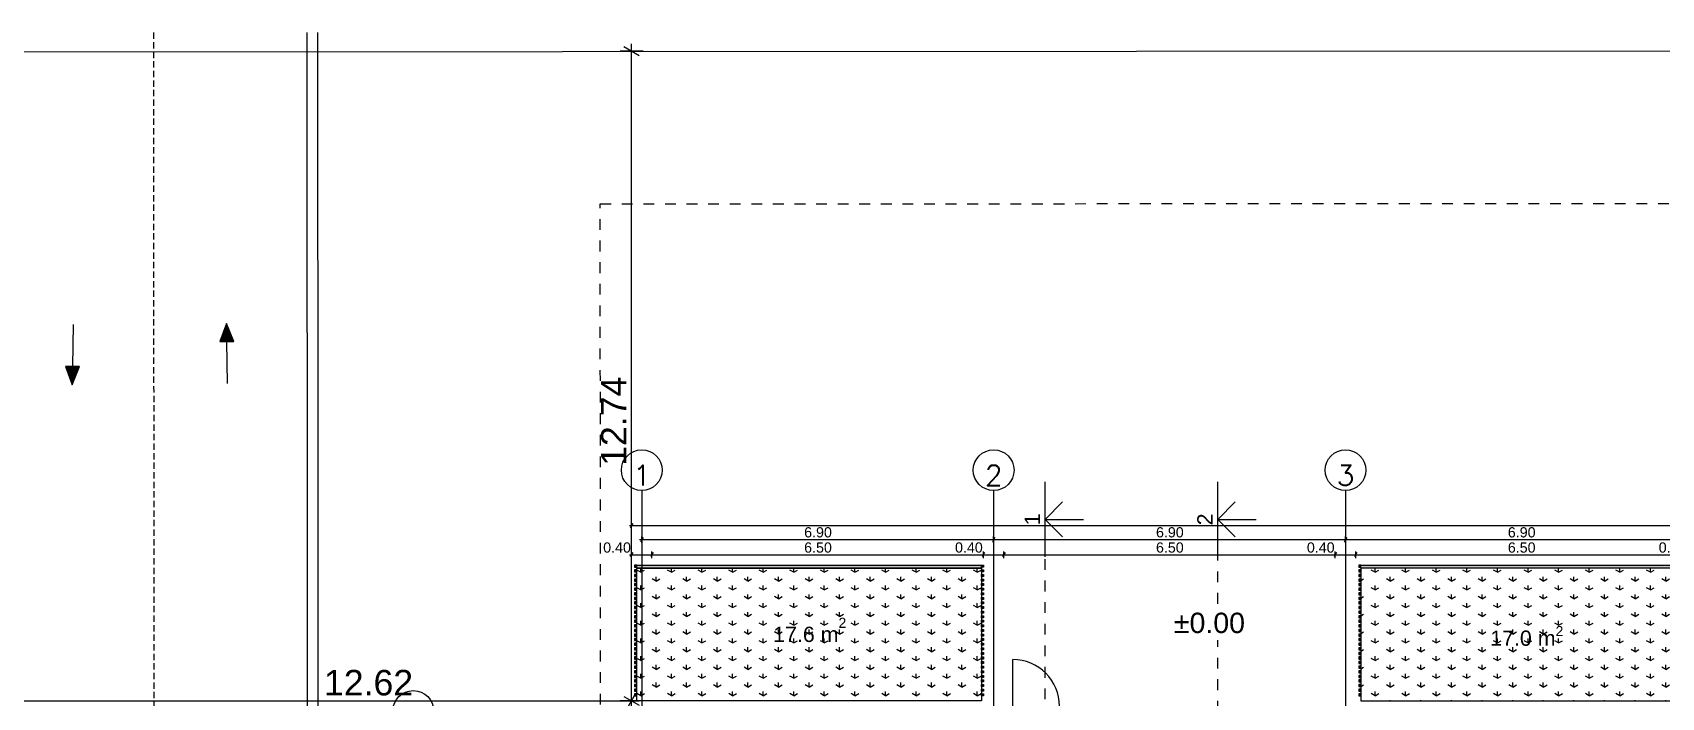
# Model space of a CAD drawing. Header units: millimetres. Extents: x 476244520 to 476657119, y 4620824743 to 4621446928.
# Drawn here: x 476378401 to 476410344, y 4620891087 to 4620904132 of the extents above; entities that cross this region are included whole.
import ezdxf

# ---------------------------------------------------------------- set-up
doc = ezdxf.new("R2010")
doc.units = ezdxf.units.MM
doc.header["$MEASUREMENT"] = 0
doc.set_wipeout_variables(frame=1)
for name, pattern in [('( Hidden )', [187.5, 125, -62.5]), ('Dashed', [423.333333, 211.666667, -211.666667]), ('Wipeout_Contour', [1000, 0, -1000])]:
    doc.linetypes.add(name, pattern=pattern)
for name, color, linetype, lineweight in [('0_Pen_No__42_Pen_No__250_Pen_No__5', 5, 'Continuous', 0), ('2D Drafting - General_Pen_No__250_Pen_No__7_Pen_No__4', 7, 'Continuous', 0), ('2D Drafting - General_Pen_No__250_Pen_No__7_Pen_No__7', 7, 'Continuous', 0), ('Annotation - Text_Pen_No__7_Pen_No__5', 5, 'Continuous', 0), ('New_._Pen_No__1', 1, 'Continuous', 0), ('New_0_Pen_No__250_Pen_No__255', 255, 'Continuous', 0), ('New_0_Pen_No__250_Pen_No__7', 7, 'Continuous', 0), ('New_0_Pen_No__5', 5, 'Continuous', 0), ('New_2D Drafting - General_Pen_No__250_Pen_No__7_Pen_No__112', 112, 'Continuous', 0), ('New_2D Drafting - General_Pen_No__250_Pen_No__7_Pen_No__4', 7, 'Continuous', 0), ('New_Annotation - Text_Pen_No__1', 1, 'Continuous', 0), ('New_gza_Pen_No__250', 7, 'Continuous', 0), ('New_shenobebi_Pen_No__1', 1, 'Continuous', 0), ('New_Structural - Bearing_Pen_No__250', 7, 'Continuous', 0), ('New_საბავშვო მოედნები_Pen_No__250', 7, 'Continuous', 0), ('New_საბავშვო მოედნები_Pen_No__255', 255, 'Continuous', 0), ('RED LINE_Pen_No__1', 1, 'Continuous', 0), ('zoma_Pen_No__1', 1, 'Continuous', 0), ('zoma_Pen_No__142', 142, 'Continuous', 0), ('zoma_Pen_No__5_Pen_No__5', 5, 'Continuous', 0)]:
    doc.layers.add(name, color=color, linetype=linetype, lineweight=lineweight)
doc.layers.add('zoma', color=7, linetype='Continuous')
doc.styles.add('GENERATED_STYLE_1', font='arial.ttf')
doc.styles.add('GENERATED_STYLE_2', font='arial.ttf')
doc.dimstyles.new('GENERATED_STYLE__1', dxfattribs={"dimtxt": 200, "dimasz": 64.421331, "dimexe": 0.18, "dimexo": 3, "dimgap": 0.09, "dimtad": 1, "dimtih": 1, "dimtoh": 1, "dimlfac": 0.001, "dimzin": 0, "dimdsep": 46, "dimtxsty": 'GENERATED_STYLE_2', "dimblk": 'ARROWHEAD_2', "dimblk1": 'ARROWHEAD_2', "dimblk2": 'ARROWHEAD_2', "dimcen": 0.09, "dimclrd": 142, "dimclre": 142, "dimclrt": 142, "dimadec": 0, "dimazin": 0, "dimtfac": 1, "dimtdec": 4, "dimtmove": 0, "dimatfit": 3, "dimfxl": 1, "dimtolj": 1, "dimtzin": 0, "dimarcsym": 0})
doc.dimstyles.new('GENERATED_STYLE__2', dxfattribs={"dimtxt": 200, "dimasz": 64.421331, "dimexe": 0.18, "dimexo": 3, "dimgap": 0.09, "dimtad": 1, "dimtih": 1, "dimtoh": 1, "dimlfac": 0.001, "dimzin": 0, "dimdsep": 46, "dimtxsty": 'GENERATED_STYLE_2', "dimblk": 'ARROWHEAD_2', "dimblk1": 'ARROWHEAD_2', "dimblk2": 'ARROWHEAD_2', "dimcen": 0.09, "dimclrd": 142, "dimclre": 142, "dimclrt": 142, "dimadec": 0, "dimazin": 0, "dimtfac": 1, "dimtdec": 4, "dimtmove": 2, "dimatfit": 3, "dimfxl": 1, "dimtolj": 1, "dimtzin": 0, "dimarcsym": 0})
doc.dimstyles.new('GENERATED_STYLE__5', dxfattribs={"dimtxt": 500, "dimasz": 228, "dimexe": 0.18, "dimexo": 3, "dimgap": 0.09, "dimtad": 1, "dimtih": 1, "dimtoh": 1, "dimlfac": 0.001, "dimzin": 0, "dimdsep": 46, "dimtxsty": 'GENERATED_STYLE_2', "dimblk": 'ARROWHEAD_2', "dimblk1": 'ARROWHEAD_2', "dimblk2": 'ARROWHEAD_2', "dimcen": 0.09, "dimclrd": 1, "dimclre": 1, "dimclrt": 1, "dimadec": 0, "dimazin": 0, "dimtfac": 1, "dimtdec": 4, "dimtmove": 2, "dimatfit": 3, "dimfxl": 1, "dimtolj": 1, "dimtzin": 0, "dimarcsym": 0})
doc.dimstyles.new('GENERATED_STYLE__6', dxfattribs={"dimtxt": 500, "dimasz": 228, "dimexe": 0.18, "dimexo": 3, "dimgap": 0.09, "dimtad": 1, "dimlfac": 0.001, "dimzin": 0, "dimdsep": 46, "dimtxsty": 'GENERATED_STYLE_2', "dimblk": 'ARROWHEAD_2', "dimblk1": 'ARROWHEAD_2', "dimblk2": 'ARROWHEAD_2', "dimcen": 0.09, "dimclrd": 1, "dimclre": 1, "dimclrt": 1, "dimadec": 0, "dimazin": 0, "dimtfac": 1, "dimtdec": 4, "dimtmove": 2, "dimatfit": 3, "dimfxl": 1, "dimtolj": 1, "dimtzin": 0, "dimarcsym": 0})
pattern_1 = [(90, (476844527.15, 4621385791.04), (-600, 0), [86.60254, -259.80762]), (90, (476844827.15, 4621385964.25), (-600, 0), [86.60254, -259.80762]), (30, (476844527.15, 4621385791.04), (-300, 519.61524), [86.60254, -259.80762]), (30, (476844527.15, 4621386137.45), (-300, 519.61524), [86.60254, -259.80762]), (150, (476844527.15, 4621385791.04), (300, 519.61524), [86.60254, -259.80762]), (150, (476844527.15, 4621386137.45), (300, 519.61524), [86.60254, -259.80762])]

# ---------------------------------------------------------------- blocks, each defined once
blk = doc.blocks.new('*D732', base_point=(476844527, 4621385791))
at = {"layer": 'zoma_Pen_No__1', "color": 1, "linetype": 'Continuous', "lineweight": 0, "transparency": 16777216}
for p, q in [((476377619, 4620891170), (476377446, 4620890870)), ((476377533, 4620890795), (476377533, 4620891245)), ((476390061, 4620890870), (476390234, 4620891170)), ((476390148, 4620890795), (476390148, 4620891245)), ((476377386, 4620891020), (476377533, 4620891020)), ((476377533, 4620891020), (476390148, 4620891020)), ((476390148, 4620891020), (476390294, 4620891020))]:
    blk.add_line(p, q, dxfattribs=at)
at = {"layer": 'zoma_Pen_No__1', "color": 1, "lineweight": 0, "transparency": 16777216, "insert": (476384116, 4620891120), "char_height": 500, "attachment_point": 7, "style": 'GENERATED_STYLE_2'}
blk.add_mtext('\\A1;{\\pql;\\fArial CYR|b0|i0|c204|p34;12.62}', dxfattribs=at)
blk = doc.blocks.new('ARROWHEAD_2')
at = {"color": 0, "linetype": 'Continuous', "lineweight": 0}
for p, q in [((0, 0), (-1, 0)), ((-0.38, -0.66), (0.38, 0.66))]:
    blk.add_line(p, q, dxfattribs=at)
blk = doc.blocks.new('*D733', base_point=(476844527, 4621385791))
at = {"layer": 'zoma_Pen_No__1', "color": 1, "linetype": 'Continuous', "lineweight": 0, "transparency": 16777216}
for p, q in [((476390298, 4620903678), (476389998, 4620903851)), ((476390148, 4620903764), (476390148, 4620903911)), ((476390373, 4620903764), (476389923, 4620903764)), ((476390148, 4620891020), (476390148, 4620903764)), ((476389998, 4620891107), (476390298, 4620890934)), ((476390373, 4620891020), (476389923, 4620891020)), ((476390148, 4620890874), (476390148, 4620891020))]:
    blk.add_line(p, q, dxfattribs=at)
at = {"layer": 'zoma_Pen_No__1', "color": 1, "lineweight": 0, "transparency": 16777216, "insert": (476390048, 4620895632), "char_height": 500, "attachment_point": 7, "rotation": 90, "style": 'GENERATED_STYLE_2'}
blk.add_mtext('\\A1;{\\pql;\\fArial CYR|b0|i0|c204|p34;12.74}', dxfattribs=at)
blk = doc.blocks.new('*D881', base_point=(476844527, 4621385791))
at = {"layer": 'zoma_Pen_No__142', "color": 142, "linetype": 'Continuous', "lineweight": 0, "transparency": 16777216}
for p, q in [((476390372, 4620894226), (476390323, 4620894141)), ((476390348, 4620894120), (476390348, 4620894247)), ((476397272, 4620894226), (476397223, 4620894141)), ((476397248, 4620894120), (476397248, 4620894247)), ((476390306, 4620894184), (476390348, 4620894184)), ((476390348, 4620894184), (476397248, 4620894184))]:
    blk.add_line(p, q, dxfattribs=at)
at = {"layer": 'zoma_Pen_No__142', "color": 142, "lineweight": 0, "transparency": 16777216, "insert": (476393532, 4620894224), "char_height": 200, "attachment_point": 7, "style": 'GENERATED_STYLE_2'}
blk.add_mtext('\\A1;{\\pql;\\fArial CYR|b0|i0|c204|p34;6.90}', dxfattribs=at)
blk = doc.blocks.new('*D882', base_point=(476844527, 4621385791))
at = {"layer": 'zoma_Pen_No__142', "color": 142, "linetype": 'Continuous', "lineweight": 0, "transparency": 16777216}
for p, q in [((476397272, 4620894226), (476397223, 4620894141)), ((476397248, 4620894120), (476397248, 4620894247)), ((476404172, 4620894226), (476404123, 4620894141)), ((476404148, 4620894120), (476404148, 4620894247)), ((476397248, 4620894184), (476404148, 4620894184))]:
    blk.add_line(p, q, dxfattribs=at)
at = {"layer": 'zoma_Pen_No__142', "color": 142, "lineweight": 0, "transparency": 16777216, "insert": (476400432, 4620894224), "char_height": 200, "attachment_point": 7, "style": 'GENERATED_STYLE_2'}
blk.add_mtext('\\A1;{\\pql;\\fArial CYR|b0|i0|c204|p34;6.90}', dxfattribs=at)
blk = doc.blocks.new('*D883', base_point=(476844527, 4621385791))
at = {"layer": 'zoma_Pen_No__142', "color": 142, "linetype": 'Continuous', "lineweight": 0, "transparency": 16777216}
for p, q in [((476404172, 4620894226), (476404123, 4620894141)), ((476404148, 4620894120), (476404148, 4620894247)), ((476411072, 4620894226), (476411023, 4620894141)), ((476411048, 4620894120), (476411048, 4620894247)), ((476404148, 4620894184), (476411048, 4620894184))]:
    blk.add_line(p, q, dxfattribs=at)
at = {"layer": 'zoma_Pen_No__142', "color": 142, "lineweight": 0, "transparency": 16777216, "insert": (476407332, 4620894224), "char_height": 200, "attachment_point": 7, "style": 'GENERATED_STYLE_2'}
blk.add_mtext('\\A1;{\\pql;\\fArial CYR|b0|i0|c204|p34;6.90}', dxfattribs=at)
blk = doc.blocks.new('*D887', base_point=(476844527, 4621385791))
at = {"layer": 'zoma_Pen_No__142', "color": 142, "linetype": 'Continuous', "lineweight": 0, "transparency": 16777216}
for p, q in [((476390172, 4620893928), (476390123, 4620893843)), ((476390148, 4620893822), (476390148, 4620893949)), ((476390572, 4620893928), (476390523, 4620893843)), ((476390548, 4620893822), (476390548, 4620893949)), ((476390106, 4620893886), (476390148, 4620893886)), ((476390148, 4620893886), (476390548, 4620893886))]:
    blk.add_line(p, q, dxfattribs=at)
at = {"layer": 'zoma_Pen_No__142', "color": 142, "lineweight": 0, "transparency": 16777216, "insert": (476389591, 4620893926), "char_height": 200, "attachment_point": 7, "style": 'GENERATED_STYLE_2'}
blk.add_mtext('\\A1;{\\pql;\\fArial CYR|b0|i0|c204|p34;0.40}', dxfattribs=at)
blk = doc.blocks.new('*D888', base_point=(476844527, 4621385791))
at = {"layer": 'zoma_Pen_No__142', "color": 142, "linetype": 'Continuous', "lineweight": 0, "transparency": 16777216}
for p, q in [((476390572, 4620893928), (476390523, 4620893843)), ((476390548, 4620893822), (476390548, 4620893949)), ((476397072, 4620893928), (476397023, 4620893843)), ((476397048, 4620893822), (476397048, 4620893949)), ((476390548, 4620893886), (476397048, 4620893886))]:
    blk.add_line(p, q, dxfattribs=at)
at = {"layer": 'zoma_Pen_No__142', "color": 142, "lineweight": 0, "transparency": 16777216, "char_height": 200, "attachment_point": 7, "style": 'GENERATED_STYLE_2'}
for s, insert in [('\\A1;{\\pql;\\fArial CYR|b0|i0|c204|p34;6.50}', (476393532, 4620893926)), ('\\A1;{\\pql;\\fArial CYR|b0|i0|c204|p34;0.40}', (476396491, 4620893926))]:
    blk.add_mtext(s, dxfattribs=dict(at, insert=insert))
blk = doc.blocks.new('*D889', base_point=(476844527, 4621385791))
at = {"layer": 'zoma_Pen_No__142', "color": 142, "linetype": 'Continuous', "lineweight": 0, "transparency": 16777216}
for p, q in [((476397072, 4620893928), (476397023, 4620893843)), ((476397048, 4620893822), (476397048, 4620893949)), ((476397472, 4620893928), (476397423, 4620893843)), ((476397448, 4620893822), (476397448, 4620893949)), ((476397048, 4620893886), (476397448, 4620893886))]:
    blk.add_line(p, q, dxfattribs=at)
blk = doc.blocks.new('*D890', base_point=(476844527, 4621385791))
at = {"layer": 'zoma_Pen_No__142', "color": 142, "linetype": 'Continuous', "lineweight": 0, "transparency": 16777216}
for p, q in [((476397472, 4620893928), (476397423, 4620893843)), ((476397448, 4620893822), (476397448, 4620893949)), ((476403972, 4620893928), (476403923, 4620893843)), ((476403948, 4620893822), (476403948, 4620893949)), ((476397448, 4620893886), (476403948, 4620893886))]:
    blk.add_line(p, q, dxfattribs=at)
at = {"layer": 'zoma_Pen_No__142', "color": 142, "lineweight": 0, "transparency": 16777216, "char_height": 200, "attachment_point": 7, "style": 'GENERATED_STYLE_2'}
for s, insert in [('\\A1;{\\pql;\\fArial CYR|b0|i0|c204|p34;6.50}', (476400432, 4620893926)), ('\\A1;{\\pql;\\fArial CYR|b0|i0|c204|p34;0.40}', (476403391, 4620893926))]:
    blk.add_mtext(s, dxfattribs=dict(at, insert=insert))
blk = doc.blocks.new('*D891', base_point=(476844527, 4621385791))
at = {"layer": 'zoma_Pen_No__142', "color": 142, "linetype": 'Continuous', "lineweight": 0, "transparency": 16777216}
for p, q in [((476403972, 4620893928), (476403923, 4620893843)), ((476403948, 4620893822), (476403948, 4620893949)), ((476404372, 4620893928), (476404323, 4620893843)), ((476404348, 4620893822), (476404348, 4620893949)), ((476403948, 4620893886), (476404348, 4620893886))]:
    blk.add_line(p, q, dxfattribs=at)
blk = doc.blocks.new('*D892', base_point=(476844527, 4621385791))
at = {"layer": 'zoma_Pen_No__142', "color": 142, "linetype": 'Continuous', "lineweight": 0, "transparency": 16777216}
for p, q in [((476404372, 4620893928), (476404323, 4620893843)), ((476404348, 4620893822), (476404348, 4620893949)), ((476410872, 4620893928), (476410823, 4620893843)), ((476410848, 4620893822), (476410848, 4620893949)), ((476404348, 4620893886), (476410848, 4620893886))]:
    blk.add_line(p, q, dxfattribs=at)
at = {"layer": 'zoma_Pen_No__142', "color": 142, "lineweight": 0, "transparency": 16777216, "char_height": 200, "attachment_point": 7, "style": 'GENERATED_STYLE_2'}
for s, insert in [('\\A1;{\\pql;\\fArial CYR|b0|i0|c204|p34;6.50}', (476407332, 4620893926)), ('\\A1;{\\pql;\\fArial CYR|b0|i0|c204|p34;0.40}', (476410291, 4620893926))]:
    blk.add_mtext(s, dxfattribs=dict(at, insert=insert))
blk = doc.blocks.new('*D900', base_point=(476844527, 4621385791))
at = {"layer": 'zoma_Pen_No__142', "color": 142, "linetype": 'Continuous', "lineweight": 0, "transparency": 16777216}
for p, q in [((476390106, 4620894458), (476390148, 4620894458)), ((476390172, 4620894500), (476390123, 4620894415)), ((476390148, 4620894394), (476390148, 4620894521)), ((476390148, 4620894458), (476431948, 4620894458)), ((476431923, 4620894415), (476431972, 4620894500)), ((476431948, 4620894394), (476431948, 4620894521)), ((476431948, 4620894458), (476431989, 4620894458))]:
    blk.add_line(p, q, dxfattribs=at)
at = {"layer": 'zoma_Pen_No__142', "color": 142, "lineweight": 0, "transparency": 16777216, "insert": (476411271, 4620894498), "char_height": 200, "attachment_point": 7, "style": 'GENERATED_STYLE_2'}
blk.add_mtext('\\A1;{\\pql;\\fArial CYR|b0|i0|c204|p34;41.80}', dxfattribs=at)

msp = doc.modelspace()

# ---------------------------------------------------------------- hatches: boundary and pattern name
at = {"layer": 'New_0_Pen_No__250_Pen_No__255', "linetype": 'Continuous', "lineweight": 0}
for points in [[(476390247.729, 4620893679.897), (476390207.433, 4620893679.897), (476390207.433, 4620893640.243), (476390247.729, 4620893640.243)], [(476390247.729, 4620893590.539), (476390207.433, 4620893590.539), (476390207.433, 4620893550.886), (476390247.729, 4620893550.886)], [(476390247.729, 4620893679.897), (476397007.433, 4620893679.897), (476397007.433, 4620893620.243), (476390247.729, 4620893620.243)], [(476397007.433, 4620893679.897), (476397047.729, 4620893679.897), (476397047.729, 4620893640.243), (476397007.433, 4620893640.243)], [(476397007.433, 4620893590.539), (476397047.729, 4620893590.539), (476397047.729, 4620893550.886), (476397007.433, 4620893550.886)], [(476404447.729, 4620893679.897), (476404407.433, 4620893679.897), (476404407.433, 4620893640.243), (476404447.729, 4620893640.243)], [(476404447.729, 4620893590.539), (476404407.433, 4620893590.539), (476404407.433, 4620893550.886), (476404447.729, 4620893550.886)], [(476404447.729, 4620893679.897), (476411027.581, 4620893679.897), (476411027.581, 4620893620.243), (476404447.729, 4620893620.243)], [(476390247.729, 4620893500.539), (476390207.433, 4620893500.539), (476390207.433, 4620893460.886), (476390247.729, 4620893460.886)], [(476390247.729, 4620893410.539), (476390207.433, 4620893410.539), (476390207.433, 4620893370.886), (476390247.729, 4620893370.886)], [(476390247.729, 4620893320.539), (476390207.433, 4620893320.539), (476390207.433, 4620893280.886), (476390247.729, 4620893280.886)], [(476397007.433, 4620893500.539), (476397047.729, 4620893500.539), (476397047.729, 4620893460.886), (476397007.433, 4620893460.886)], [(476397007.433, 4620893410.539), (476397047.729, 4620893410.539), (476397047.729, 4620893370.886), (476397007.433, 4620893370.886)], [(476397007.433, 4620893320.539), (476397047.729, 4620893320.539), (476397047.729, 4620893280.886), (476397007.433, 4620893280.886)], [(476404447.729, 4620893500.539), (476404407.433, 4620893500.539), (476404407.433, 4620893460.886), (476404447.729, 4620893460.886)], [(476404447.729, 4620893410.539), (476404407.433, 4620893410.539), (476404407.433, 4620893370.886), (476404447.729, 4620893370.886)], [(476404447.729, 4620893320.539), (476404407.433, 4620893320.539), (476404407.433, 4620893280.886), (476404447.729, 4620893280.886)], [(476390247.729, 4620893230.539), (476390207.433, 4620893230.539), (476390207.433, 4620893190.886), (476390247.729, 4620893190.886)], [(476390247.729, 4620893140.539), (476390207.433, 4620893140.539), (476390207.433, 4620893100.886), (476390247.729, 4620893100.886)], [(476390247.729, 4620893050.539), (476390207.433, 4620893050.539), (476390207.433, 4620893010.886), (476390247.729, 4620893010.886)], [(476390247.729, 4620892960.539), (476390207.433, 4620892960.539), (476390207.433, 4620892920.886), (476390247.729, 4620892920.886)], [(476397007.433, 4620893230.539), (476397047.729, 4620893230.539), (476397047.729, 4620893190.886), (476397007.433, 4620893190.886)], [(476397007.433, 4620893140.539), (476397047.729, 4620893140.539), (476397047.729, 4620893100.886), (476397007.433, 4620893100.886)], [(476397007.433, 4620893050.539), (476397047.729, 4620893050.539), (476397047.729, 4620893010.886), (476397007.433, 4620893010.886)], [(476397007.433, 4620892960.539), (476397047.729, 4620892960.539), (476397047.729, 4620892920.886), (476397007.433, 4620892920.886)], [(476404447.729, 4620893230.539), (476404407.433, 4620893230.539), (476404407.433, 4620893190.886), (476404447.729, 4620893190.886)], [(476404447.729, 4620893140.539), (476404407.433, 4620893140.539), (476404407.433, 4620893100.886), (476404447.729, 4620893100.886)], [(476404447.729, 4620893050.539), (476404407.433, 4620893050.539), (476404407.433, 4620893010.886), (476404447.729, 4620893010.886)], [(476404447.729, 4620892960.539), (476404407.433, 4620892960.539), (476404407.433, 4620892920.886), (476404447.729, 4620892920.886)], [(476390247.729, 4620892870.539), (476390207.433, 4620892870.539), (476390207.433, 4620892830.886), (476390247.729, 4620892830.886)], [(476390247.729, 4620892780.539), (476390207.433, 4620892780.539), (476390207.433, 4620892740.886), (476390247.729, 4620892740.886)], [(476390247.729, 4620892690.539), (476390207.433, 4620892690.539), (476390207.433, 4620892650.886), (476390247.729, 4620892650.886)], [(476397007.433, 4620892870.539), (476397047.729, 4620892870.539), (476397047.729, 4620892830.886), (476397007.433, 4620892830.886)], [(476397007.433, 4620892780.539), (476397047.729, 4620892780.539), (476397047.729, 4620892740.886), (476397007.433, 4620892740.886)], [(476397007.433, 4620892690.539), (476397047.729, 4620892690.539), (476397047.729, 4620892650.886), (476397007.433, 4620892650.886)], [(476404447.729, 4620892870.539), (476404407.433, 4620892870.539), (476404407.433, 4620892830.886), (476404447.729, 4620892830.886)], [(476404447.729, 4620892780.539), (476404407.433, 4620892780.539), (476404407.433, 4620892740.886), (476404447.729, 4620892740.886)], [(476404447.729, 4620892690.539), (476404407.433, 4620892690.539), (476404407.433, 4620892650.886), (476404447.729, 4620892650.886)], [(476390247.729, 4620892600.539), (476390207.433, 4620892600.539), (476390207.433, 4620892560.886), (476390247.729, 4620892560.886)], [(476390247.729, 4620892510.539), (476390207.433, 4620892510.539), (476390207.433, 4620892470.886), (476390247.729, 4620892470.886)], [(476390247.729, 4620892420.539), (476390207.433, 4620892420.539), (476390207.433, 4620892380.886), (476390247.729, 4620892380.886)], [(476390247.729, 4620892330.539), (476390207.433, 4620892330.539), (476390207.433, 4620892290.886), (476390247.729, 4620892290.886)], [(476397007.433, 4620892600.539), (476397047.729, 4620892600.539), (476397047.729, 4620892560.886), (476397007.433, 4620892560.886)], [(476397007.433, 4620892510.539), (476397047.729, 4620892510.539), (476397047.729, 4620892470.886), (476397007.433, 4620892470.886)], [(476397007.433, 4620892420.539), (476397047.729, 4620892420.539), (476397047.729, 4620892380.886), (476397007.433, 4620892380.886)], [(476397007.433, 4620892330.539), (476397047.729, 4620892330.539), (476397047.729, 4620892290.886), (476397007.433, 4620892290.886)], [(476404447.729, 4620892600.539), (476404407.433, 4620892600.539), (476404407.433, 4620892560.886), (476404447.729, 4620892560.886)], [(476404447.729, 4620892510.539), (476404407.433, 4620892510.539), (476404407.433, 4620892470.886), (476404447.729, 4620892470.886)], [(476404447.729, 4620892420.539), (476404407.433, 4620892420.539), (476404407.433, 4620892380.886), (476404447.729, 4620892380.886)], [(476404447.729, 4620892330.539), (476404407.433, 4620892330.539), (476404407.433, 4620892290.886), (476404447.729, 4620892290.886)], [(476390247.729, 4620892240.539), (476390207.433, 4620892240.539), (476390207.433, 4620892200.886), (476390247.729, 4620892200.886)], [(476390247.729, 4620892150.539), (476390207.433, 4620892150.539), (476390207.433, 4620892110.886), (476390247.729, 4620892110.886)], [(476390247.729, 4620892060.539), (476390207.433, 4620892060.539), (476390207.433, 4620892020.886), (476390247.729, 4620892020.886)], [(476397007.433, 4620892240.539), (476397047.729, 4620892240.539), (476397047.729, 4620892200.886), (476397007.433, 4620892200.886)], [(476397007.433, 4620892150.539), (476397047.729, 4620892150.539), (476397047.729, 4620892110.886), (476397007.433, 4620892110.886)], [(476397007.433, 4620892060.539), (476397047.729, 4620892060.539), (476397047.729, 4620892020.886), (476397007.433, 4620892020.886)], [(476404447.729, 4620892240.539), (476404407.433, 4620892240.539), (476404407.433, 4620892200.886), (476404447.729, 4620892200.886)], [(476404447.729, 4620892150.539), (476404407.433, 4620892150.539), (476404407.433, 4620892110.886), (476404447.729, 4620892110.886)], [(476404447.729, 4620892060.539), (476404407.433, 4620892060.539), (476404407.433, 4620892020.886), (476404447.729, 4620892020.886)], [(476390247.729, 4620891970.539), (476390207.433, 4620891970.539), (476390207.433, 4620891930.886), (476390247.729, 4620891930.886)], [(476390247.729, 4620891880.539), (476390207.433, 4620891880.539), (476390207.433, 4620891840.886), (476390247.729, 4620891840.886)], [(476390247.729, 4620891790.539), (476390207.433, 4620891790.539), (476390207.433, 4620891750.886), (476390247.729, 4620891750.886)], [(476390247.729, 4620891700.539), (476390207.433, 4620891700.539), (476390207.433, 4620891660.886), (476390247.729, 4620891660.886)], [(476397007.433, 4620891970.539), (476397047.729, 4620891970.539), (476397047.729, 4620891930.886), (476397007.433, 4620891930.886)], [(476397007.433, 4620891880.539), (476397047.729, 4620891880.539), (476397047.729, 4620891840.886), (476397007.433, 4620891840.886)], [(476397007.433, 4620891790.539), (476397047.729, 4620891790.539), (476397047.729, 4620891750.886), (476397007.433, 4620891750.886)], [(476397007.433, 4620891700.539), (476397047.729, 4620891700.539), (476397047.729, 4620891660.886), (476397007.433, 4620891660.886)], [(476404447.729, 4620891970.539), (476404407.433, 4620891970.539), (476404407.433, 4620891930.886), (476404447.729, 4620891930.886)], [(476404447.729, 4620891880.539), (476404407.433, 4620891880.539), (476404407.433, 4620891840.886), (476404447.729, 4620891840.886)], [(476404447.729, 4620891790.539), (476404407.433, 4620891790.539), (476404407.433, 4620891750.886), (476404447.729, 4620891750.886)], [(476404447.729, 4620891700.539), (476404407.433, 4620891700.539), (476404407.433, 4620891660.886), (476404447.729, 4620891660.886)], [(476390247.729, 4620891610.539), (476390207.433, 4620891610.539), (476390207.433, 4620891570.886), (476390247.729, 4620891570.886)], [(476390247.729, 4620891520.539), (476390207.433, 4620891520.539), (476390207.433, 4620891480.886), (476390247.729, 4620891480.886)], [(476390247.729, 4620891430.539), (476390207.433, 4620891430.539), (476390207.433, 4620891390.886), (476390247.729, 4620891390.886)], [(476397007.433, 4620891610.539), (476397047.729, 4620891610.539), (476397047.729, 4620891570.886), (476397007.433, 4620891570.886)], [(476397007.433, 4620891520.539), (476397047.729, 4620891520.539), (476397047.729, 4620891480.886), (476397007.433, 4620891480.886)], [(476397007.433, 4620891430.539), (476397047.729, 4620891430.539), (476397047.729, 4620891390.886), (476397007.433, 4620891390.886)], [(476404447.729, 4620891610.539), (476404407.433, 4620891610.539), (476404407.433, 4620891570.886), (476404447.729, 4620891570.886)], [(476404447.729, 4620891520.539), (476404407.433, 4620891520.539), (476404407.433, 4620891480.886), (476404447.729, 4620891480.886)], [(476404447.729, 4620891430.539), (476404407.433, 4620891430.539), (476404407.433, 4620891390.886), (476404447.729, 4620891390.886)], [(476390247.729, 4620891340.539), (476390207.433, 4620891340.539), (476390207.433, 4620891300.886), (476390247.729, 4620891300.886)], [(476390247.729, 4620891250.539), (476390207.433, 4620891250.539), (476390207.433, 4620891210.886), (476390247.729, 4620891210.886)], [(476390247.729, 4620891160.539), (476390207.433, 4620891160.539), (476390207.433, 4620891120.886), (476390247.729, 4620891120.886)], [(476397007.433, 4620891340.539), (476397047.729, 4620891340.539), (476397047.729, 4620891300.886), (476397007.433, 4620891300.886)], [(476397007.433, 4620891250.539), (476397047.729, 4620891250.539), (476397047.729, 4620891210.886), (476397007.433, 4620891210.886)], [(476397007.433, 4620891160.539), (476397047.729, 4620891160.539), (476397047.729, 4620891120.886), (476397007.433, 4620891120.886)], [(476404447.729, 4620891340.539), (476404407.433, 4620891340.539), (476404407.433, 4620891300.886), (476404447.729, 4620891300.886)], [(476404447.729, 4620891250.539), (476404407.433, 4620891250.539), (476404407.433, 4620891210.886), (476404447.729, 4620891210.886)], [(476404447.729, 4620891160.539), (476404407.433, 4620891160.539), (476404407.433, 4620891120.886), (476404447.729, 4620891120.886)]]:
    msp.add_hatch(color=255, dxfattribs=at).paths.add_polyline_path(points)
at = {"layer": 'New_2D Drafting - General_Pen_No__250_Pen_No__7_Pen_No__112', "linetype": 'Continuous', "lineweight": 0}
h = msp.add_hatch(dxfattribs=at)
h.set_pattern_fill('GRASS', color=112, style=0, pattern_type=2)
h.set_pattern_definition(pattern_1)
h.paths.add_polyline_path([(476397007.433, 4620891020.243), (476390247.729, 4620891020.243), (476390247.729, 4620893620.243), (476397007.433, 4620893620.243)])
h = msp.add_hatch(dxfattribs=at)
h.set_pattern_fill('GRASS', color=112, style=0, pattern_type=2)
h.set_pattern_definition(pattern_1)
h.paths.add_polyline_path([(476411027.581, 4620891020.107), (476411027.581, 4620893620.243), (476404447.729, 4620893620.243), (476404447.729, 4620891020.107)])
at = {"layer": 'New_საბავშვო მოედნები_Pen_No__255', "linetype": 'Continuous', "lineweight": 0}
for points in [[(476382206.997, 4620898426.355), (476382073.957, 4620898068.143), (476382348.461, 4620898071.385)], [(476379178.817, 4620897223.614), (476379322.462, 4620897577.707), (476379047.983, 4620897582.638)]]:
    msp.add_hatch(color=255, dxfattribs=at).paths.add_polyline_path(points)

# ---------------------------------------------------------------- linework, layer by layer
at = {"layer": '0_Pen_No__42_Pen_No__250_Pen_No__5', "color": 5, "linetype": 'Continuous', "lineweight": 0}
for centre in [(476390347.729, 4620895546.055), (476397247.729, 4620895546.055), (476397247.729, 4620895546.055), (476404147.729, 4620895546.055), (476404147.729, 4620895546.055), (476385867.178, 4620890820.243), (476385867.178, 4620890820.243)]:
    msp.add_circle(centre, 400, dxfattribs=at)
at = {"layer": 'New_0_Pen_No__250_Pen_No__7', "color": 7, "linetype": 'Continuous', "lineweight": 0, "flags": 128}
for points in [[(476390247.729, 4620893679.897), (476390207.433, 4620893679.897), (476390207.433, 4620893640.243), (476390247.729, 4620893640.243)], [(476390247.729, 4620893590.539), (476390207.433, 4620893590.539), (476390207.433, 4620893550.886), (476390247.729, 4620893550.886)], [(476390247.729, 4620893679.897), (476397007.433, 4620893679.897), (476397007.433, 4620893620.243), (476390247.729, 4620893620.243)], [(476397007.433, 4620893679.897), (476397047.729, 4620893679.897), (476397047.729, 4620893640.243), (476397007.433, 4620893640.243)], [(476397007.433, 4620893590.539), (476397047.729, 4620893590.539), (476397047.729, 4620893550.886), (476397007.433, 4620893550.886)], [(476404447.729, 4620893679.897), (476404407.433, 4620893679.897), (476404407.433, 4620893640.243), (476404447.729, 4620893640.243)], [(476404447.729, 4620893590.539), (476404407.433, 4620893590.539), (476404407.433, 4620893550.886), (476404447.729, 4620893550.886)], [(476404447.729, 4620893679.897), (476411027.581, 4620893679.897), (476411027.581, 4620893620.243), (476404447.729, 4620893620.243)], [(476390247.729, 4620893500.539), (476390207.433, 4620893500.539), (476390207.433, 4620893460.886), (476390247.729, 4620893460.886)], [(476390247.729, 4620893410.539), (476390207.433, 4620893410.539), (476390207.433, 4620893370.886), (476390247.729, 4620893370.886)], [(476390247.729, 4620893320.539), (476390207.433, 4620893320.539), (476390207.433, 4620893280.886), (476390247.729, 4620893280.886)], [(476397007.433, 4620893500.539), (476397047.729, 4620893500.539), (476397047.729, 4620893460.886), (476397007.433, 4620893460.886)], [(476397007.433, 4620893410.539), (476397047.729, 4620893410.539), (476397047.729, 4620893370.886), (476397007.433, 4620893370.886)], [(476397007.433, 4620893320.539), (476397047.729, 4620893320.539), (476397047.729, 4620893280.886), (476397007.433, 4620893280.886)], [(476404447.729, 4620893500.539), (476404407.433, 4620893500.539), (476404407.433, 4620893460.886), (476404447.729, 4620893460.886)], [(476404447.729, 4620893410.539), (476404407.433, 4620893410.539), (476404407.433, 4620893370.886), (476404447.729, 4620893370.886)], [(476404447.729, 4620893320.539), (476404407.433, 4620893320.539), (476404407.433, 4620893280.886), (476404447.729, 4620893280.886)], [(476390247.729, 4620893230.539), (476390207.433, 4620893230.539), (476390207.433, 4620893190.886), (476390247.729, 4620893190.886)], [(476390247.729, 4620893140.539), (476390207.433, 4620893140.539), (476390207.433, 4620893100.886), (476390247.729, 4620893100.886)], [(476390247.729, 4620893050.539), (476390207.433, 4620893050.539), (476390207.433, 4620893010.886), (476390247.729, 4620893010.886)], [(476390247.729, 4620892960.539), (476390207.433, 4620892960.539), (476390207.433, 4620892920.886), (476390247.729, 4620892920.886)], [(476397007.433, 4620893230.539), (476397047.729, 4620893230.539), (476397047.729, 4620893190.886), (476397007.433, 4620893190.886)], [(476397007.433, 4620893140.539), (476397047.729, 4620893140.539), (476397047.729, 4620893100.886), (476397007.433, 4620893100.886)], [(476397007.433, 4620893050.539), (476397047.729, 4620893050.539), (476397047.729, 4620893010.886), (476397007.433, 4620893010.886)], [(476397007.433, 4620892960.539), (476397047.729, 4620892960.539), (476397047.729, 4620892920.886), (476397007.433, 4620892920.886)], [(476404447.729, 4620893230.539), (476404407.433, 4620893230.539), (476404407.433, 4620893190.886), (476404447.729, 4620893190.886)], [(476404447.729, 4620893140.539), (476404407.433, 4620893140.539), (476404407.433, 4620893100.886), (476404447.729, 4620893100.886)], [(476404447.729, 4620893050.539), (476404407.433, 4620893050.539), (476404407.433, 4620893010.886), (476404447.729, 4620893010.886)], [(476404447.729, 4620892960.539), (476404407.433, 4620892960.539), (476404407.433, 4620892920.886), (476404447.729, 4620892920.886)], [(476390247.729, 4620892870.539), (476390207.433, 4620892870.539), (476390207.433, 4620892830.886), (476390247.729, 4620892830.886)], [(476390247.729, 4620892780.539), (476390207.433, 4620892780.539), (476390207.433, 4620892740.886), (476390247.729, 4620892740.886)], [(476390247.729, 4620892690.539), (476390207.433, 4620892690.539), (476390207.433, 4620892650.886), (476390247.729, 4620892650.886)], [(476397007.433, 4620892870.539), (476397047.729, 4620892870.539), (476397047.729, 4620892830.886), (476397007.433, 4620892830.886)], [(476397007.433, 4620892780.539), (476397047.729, 4620892780.539), (476397047.729, 4620892740.886), (476397007.433, 4620892740.886)], [(476397007.433, 4620892690.539), (476397047.729, 4620892690.539), (476397047.729, 4620892650.886), (476397007.433, 4620892650.886)], [(476404447.729, 4620892870.539), (476404407.433, 4620892870.539), (476404407.433, 4620892830.886), (476404447.729, 4620892830.886)], [(476404447.729, 4620892780.539), (476404407.433, 4620892780.539), (476404407.433, 4620892740.886), (476404447.729, 4620892740.886)], [(476404447.729, 4620892690.539), (476404407.433, 4620892690.539), (476404407.433, 4620892650.886), (476404447.729, 4620892650.886)], [(476390247.729, 4620892600.539), (476390207.433, 4620892600.539), (476390207.433, 4620892560.886), (476390247.729, 4620892560.886)], [(476390247.729, 4620892510.539), (476390207.433, 4620892510.539), (476390207.433, 4620892470.886), (476390247.729, 4620892470.886)], [(476390247.729, 4620892420.539), (476390207.433, 4620892420.539), (476390207.433, 4620892380.886), (476390247.729, 4620892380.886)], [(476390247.729, 4620892330.539), (476390207.433, 4620892330.539), (476390207.433, 4620892290.886), (476390247.729, 4620892290.886)], [(476397007.433, 4620892600.539), (476397047.729, 4620892600.539), (476397047.729, 4620892560.886), (476397007.433, 4620892560.886)], [(476397007.433, 4620892510.539), (476397047.729, 4620892510.539), (476397047.729, 4620892470.886), (476397007.433, 4620892470.886)], [(476397007.433, 4620892420.539), (476397047.729, 4620892420.539), (476397047.729, 4620892380.886), (476397007.433, 4620892380.886)], [(476397007.433, 4620892330.539), (476397047.729, 4620892330.539), (476397047.729, 4620892290.886), (476397007.433, 4620892290.886)], [(476404447.729, 4620892600.539), (476404407.433, 4620892600.539), (476404407.433, 4620892560.886), (476404447.729, 4620892560.886)], [(476404447.729, 4620892510.539), (476404407.433, 4620892510.539), (476404407.433, 4620892470.886), (476404447.729, 4620892470.886)], [(476404447.729, 4620892420.539), (476404407.433, 4620892420.539), (476404407.433, 4620892380.886), (476404447.729, 4620892380.886)], [(476404447.729, 4620892330.539), (476404407.433, 4620892330.539), (476404407.433, 4620892290.886), (476404447.729, 4620892290.886)], [(476390247.729, 4620892240.539), (476390207.433, 4620892240.539), (476390207.433, 4620892200.886), (476390247.729, 4620892200.886)], [(476390247.729, 4620892150.539), (476390207.433, 4620892150.539), (476390207.433, 4620892110.886), (476390247.729, 4620892110.886)], [(476390247.729, 4620892060.539), (476390207.433, 4620892060.539), (476390207.433, 4620892020.886), (476390247.729, 4620892020.886)], [(476397007.433, 4620892240.539), (476397047.729, 4620892240.539), (476397047.729, 4620892200.886), (476397007.433, 4620892200.886)], [(476397007.433, 4620892150.539), (476397047.729, 4620892150.539), (476397047.729, 4620892110.886), (476397007.433, 4620892110.886)], [(476397007.433, 4620892060.539), (476397047.729, 4620892060.539), (476397047.729, 4620892020.886), (476397007.433, 4620892020.886)], [(476404447.729, 4620892240.539), (476404407.433, 4620892240.539), (476404407.433, 4620892200.886), (476404447.729, 4620892200.886)], [(476404447.729, 4620892150.539), (476404407.433, 4620892150.539), (476404407.433, 4620892110.886), (476404447.729, 4620892110.886)], [(476404447.729, 4620892060.539), (476404407.433, 4620892060.539), (476404407.433, 4620892020.886), (476404447.729, 4620892020.886)], [(476390247.729, 4620891970.539), (476390207.433, 4620891970.539), (476390207.433, 4620891930.886), (476390247.729, 4620891930.886)], [(476390247.729, 4620891880.539), (476390207.433, 4620891880.539), (476390207.433, 4620891840.886), (476390247.729, 4620891840.886)], [(476390247.729, 4620891790.539), (476390207.433, 4620891790.539), (476390207.433, 4620891750.886), (476390247.729, 4620891750.886)], [(476390247.729, 4620891700.539), (476390207.433, 4620891700.539), (476390207.433, 4620891660.886), (476390247.729, 4620891660.886)], [(476397007.433, 4620891970.539), (476397047.729, 4620891970.539), (476397047.729, 4620891930.886), (476397007.433, 4620891930.886)], [(476397007.433, 4620891880.539), (476397047.729, 4620891880.539), (476397047.729, 4620891840.886), (476397007.433, 4620891840.886)], [(476397007.433, 4620891790.539), (476397047.729, 4620891790.539), (476397047.729, 4620891750.886), (476397007.433, 4620891750.886)], [(476397007.433, 4620891700.539), (476397047.729, 4620891700.539), (476397047.729, 4620891660.886), (476397007.433, 4620891660.886)], [(476404447.729, 4620891970.539), (476404407.433, 4620891970.539), (476404407.433, 4620891930.886), (476404447.729, 4620891930.886)], [(476404447.729, 4620891880.539), (476404407.433, 4620891880.539), (476404407.433, 4620891840.886), (476404447.729, 4620891840.886)], [(476404447.729, 4620891790.539), (476404407.433, 4620891790.539), (476404407.433, 4620891750.886), (476404447.729, 4620891750.886)], [(476404447.729, 4620891700.539), (476404407.433, 4620891700.539), (476404407.433, 4620891660.886), (476404447.729, 4620891660.886)], [(476390247.729, 4620891610.539), (476390207.433, 4620891610.539), (476390207.433, 4620891570.886), (476390247.729, 4620891570.886)], [(476390247.729, 4620891520.539), (476390207.433, 4620891520.539), (476390207.433, 4620891480.886), (476390247.729, 4620891480.886)], [(476390247.729, 4620891430.539), (476390207.433, 4620891430.539), (476390207.433, 4620891390.886), (476390247.729, 4620891390.886)], [(476397007.433, 4620891610.539), (476397047.729, 4620891610.539), (476397047.729, 4620891570.886), (476397007.433, 4620891570.886)], [(476397007.433, 4620891520.539), (476397047.729, 4620891520.539), (476397047.729, 4620891480.886), (476397007.433, 4620891480.886)], [(476397007.433, 4620891430.539), (476397047.729, 4620891430.539), (476397047.729, 4620891390.886), (476397007.433, 4620891390.886)], [(476404447.729, 4620891610.539), (476404407.433, 4620891610.539), (476404407.433, 4620891570.886), (476404447.729, 4620891570.886)], [(476404447.729, 4620891520.539), (476404407.433, 4620891520.539), (476404407.433, 4620891480.886), (476404447.729, 4620891480.886)], [(476404447.729, 4620891430.539), (476404407.433, 4620891430.539), (476404407.433, 4620891390.886), (476404447.729, 4620891390.886)], [(476390247.729, 4620891340.539), (476390207.433, 4620891340.539), (476390207.433, 4620891300.886), (476390247.729, 4620891300.886)], [(476390247.729, 4620891250.539), (476390207.433, 4620891250.539), (476390207.433, 4620891210.886), (476390247.729, 4620891210.886)], [(476390247.729, 4620891160.539), (476390207.433, 4620891160.539), (476390207.433, 4620891120.886), (476390247.729, 4620891120.886)], [(476397007.433, 4620891340.539), (476397047.729, 4620891340.539), (476397047.729, 4620891300.886), (476397007.433, 4620891300.886)], [(476397007.433, 4620891250.539), (476397047.729, 4620891250.539), (476397047.729, 4620891210.886), (476397007.433, 4620891210.886)], [(476397007.433, 4620891160.539), (476397047.729, 4620891160.539), (476397047.729, 4620891120.886), (476397007.433, 4620891120.886)], [(476404447.729, 4620891340.539), (476404407.433, 4620891340.539), (476404407.433, 4620891300.886), (476404447.729, 4620891300.886)], [(476404447.729, 4620891250.539), (476404407.433, 4620891250.539), (476404407.433, 4620891210.886), (476404447.729, 4620891210.886)], [(476404447.729, 4620891160.539), (476404407.433, 4620891160.539), (476404407.433, 4620891120.886), (476404447.729, 4620891120.886)]]:
    msp.add_lwpolyline(points, close=True, dxfattribs=at)
at = {"layer": 'New_0_Pen_No__5', "color": 5, "linetype": 'Dashed', "lineweight": 0}
msp.add_lwpolyline([(476389546.937, 4620869357.745), (476389533.654, 4620900771.238), (476485075.573, 4620900810.024), (476485089.236, 4620869330.792)], close=True, dxfattribs=at)
at = {"layer": 'New_2D Drafting - General_Pen_No__250_Pen_No__7_Pen_No__4', "color": 7, "linetype": 'Continuous', "lineweight": 0, "flags": 128}
for points in [[(476397007.433, 4620891020.243), (476390247.729, 4620891020.243), (476390247.729, 4620893620.243), (476397007.433, 4620893620.243)], [(476411027.581, 4620891020.107), (476411027.581, 4620893620.243), (476404447.729, 4620893620.243), (476404447.729, 4620891020.107)]]:
    msp.add_lwpolyline(points, close=True, dxfattribs=at)
at = {"layer": 'New_gza_Pen_No__250', "color": 7, "linetype": 'Continuous', "lineweight": 0}
msp.add_lwpolyline([(476363263.855, 4620835283.288), (476363265.788, 4620831369.092), (476362432.097, 4620830429.389), (476371271.08, 4620830062.267), (476371318.849, 4620830060.283), (476371408.699, 4620851168.015, -0.315884232), (476379333.945, 4620859727.511), (476475993.629, 4620859727.511), (476475993.629, 4620865227.511), (476387246.398, 4620865227.511, -0.326410828), (476384017.969, 4620868389.2), (476383996.67, 4620904132.305)], format="xyb", dxfattribs=at)
at = {"layer": 'New_shenobebi_Pen_No__1', "color": 1, "linetype": 'Dashed', "lineweight": 0}
for points in [[(476399858.85, 4620870488.614), (476399858.85, 4620889780.27), (476398260.377, 4620889780.27), (476398260.377, 4620895317.48)], [(476401643.967, 4620870488.614), (476401643.967, 4620895317.48)]]:
    msp.add_lwpolyline(points, dxfattribs=at)
at = {"layer": 'New_shenobebi_Pen_No__1', "color": 1, "linetype": 'Continuous', "lineweight": 0}
for points in [[(476398260.377, 4620893843.733), (476398260.377, 4620895317.48)], [(476401643.967, 4620893843.733), (476401643.967, 4620895317.48)], [(476398260.377, 4620894580.606), (476398601.522, 4620894921.751)], [(476401643.967, 4620894580.606), (476401985.112, 4620894921.751)], [(476398260.377, 4620894580.606), (476399013.375, 4620894580.606)], [(476398260.377, 4620894580.606), (476398601.522, 4620894239.461)], [(476401643.967, 4620894580.606), (476402396.965, 4620894580.606)], [(476401643.967, 4620894580.606), (476401985.112, 4620894239.461)]]:
    msp.add_lwpolyline(points, dxfattribs=at)
at = {"layer": 'New_Structural - Bearing_Pen_No__250', "color": 7, "linetype": 'Continuous', "lineweight": 0}
msp.add_line((476397627.563, 4620890920.197), (476397627.535, 4620891830.197), dxfattribs=at)
msp.add_arc((476397627.563, 4620890920.197), 910, 0.0017667, 90.0017667, dxfattribs=at)
at = {"layer": 'New_საბავშვო მოედნები_Pen_No__250', "color": 7, "linetype": '( Hidden )', "lineweight": 0}
msp.add_lwpolyline([(476380770.551, 4620904132.305), (476380794.364, 4620871102.176)], dxfattribs=at)
at = {"layer": 'New_საბავშვო მოედნები_Pen_No__250', "color": 7, "linetype": 'Continuous', "lineweight": 0}
for points in [[(476383804.185, 4620868812.291), (476383783.138, 4620904132.305)], [(476379200.016, 4620898403.609), (476379185.222, 4620897580.173)], [(476382220.935, 4620897246.251), (476382211.209, 4620898069.764)]]:
    msp.add_lwpolyline(points, dxfattribs=at)
for points in [[(476382348.461, 4620898071.385), (476382206.997, 4620898426.355), (476382073.957, 4620898068.143)], [(476379047.983, 4620897582.638), (476379178.817, 4620897223.614), (476379322.462, 4620897577.707)]]:
    msp.add_lwpolyline(points, close=True, dxfattribs=at)
at = {"layer": 'RED LINE_Pen_No__1', "color": 1, "linetype": 'Continuous', "lineweight": 0, "flags": 128}
msp.add_lwpolyline([(476377528.41, 4620903756.783), (476478857.891, 4620903815.798)], dxfattribs=at)
at = {"layer": 'zoma_Pen_No__5_Pen_No__5', "color": 5, "linetype": 'Continuous', "lineweight": 0}
for p, q in [((476390347.729, 4620895146.055), (476390347.729, 4620870435.248)), ((476397247.729, 4620895146.055), (476397247.729, 4620870435.248)), ((476404147.729, 4620895146.055), (476404147.729, 4620870435.248))]:
    msp.add_line(p, q, dxfattribs=at)

# ---------------------------------------------------------------- texts
at = {"layer": '2D Drafting - General_Pen_No__250_Pen_No__7_Pen_No__4', "color": 7, "linetype": 'Continuous', "lineweight": 0, "insert": (476407703.584, 4620892487.319), "char_height": 300, "attachment_point": 2, "style": 'GENERATED_STYLE_1'}
msp.add_mtext('\\A1;{\\pqc;\\fArial|b0|i0|c0|p34;17.\\fArial|b0|i0|c0|p34;0\\fArial|b0|i0|c0|p34; m\\fArial|b0|i0|c0|p34;\\A1{\\H.66x;\\S2^  ;}}', dxfattribs=at)
at = {"layer": '2D Drafting - General_Pen_No__250_Pen_No__7_Pen_No__7', "color": 7, "lineweight": 0, "insert": (476392924.336, 4620892170.243), "char_height": 300, "attachment_point": 7, "style": 'GENERATED_STYLE_1'}
msp.add_mtext('{\\fArial|b0|i0|c0|p34;17.6 m{\\H0.66x;\\S2^  ;}}', dxfattribs=at)
at = {"layer": 'Annotation - Text_Pen_No__7_Pen_No__5', "color": 5, "linetype": 'Continuous', "lineweight": 0, "char_height": 400, "attachment_point": 2}
for s, insert in [('\\A1;{\\pqc;\\Ftxt.shx;1}', (476390349.887, 4620895645.092)), ('\\A1;{\\pqc;\\Ftxt.shx;2}', (476397249.887, 4620895645.092)), ('\\A1;{\\pqc;\\Ftxt.shx;3}', (476404149.887, 4620895645.092))]:
    msp.add_mtext(s, dxfattribs=dict(at, insert=insert))
at = {"layer": 'New_._Pen_No__1', "color": 1, "linetype": 'Continuous', "lineweight": 0, "char_height": 300, "attachment_point": 2, "rotation": 90, "style": 'GENERATED_STYLE_1'}
for s, insert in [('\\A1;{\\pqc;\\fArial|b0|i0|c0|p34;1}', (476397857.52, 4620894580.606)), ('\\A1;{\\pqc;\\fArial|b0|i0|c0|p34;2}', (476401241.109, 4620894580.606))]:
    msp.add_mtext(s, dxfattribs=dict(at, insert=insert))

# ---------------------------------------------------------------- dimensions: what is measured, and where the dimension line sits
at = {"layer": 'zoma', "color": 1, "linetype": 'Continuous', "lineweight": 0}
dim = msp.add_linear_dim(base=(476390147.729, 4620903764.133), p1=(476390147.729, 4620891020.243), p2=(476390147.708, 4620903764.133), angle=90, dimstyle='GENERATED_STYLE__6', dxfattribs=at)
dim.commit()
dim.dimension.update_dxf_attribs({"geometry": '*D733', "text_midpoint": (476389797.729, 4620896472.475), "dimtype": 160, "text_rotation": 90})
at = {"layer": 'zoma', "color": 142, "linetype": 'Continuous', "lineweight": 0}
for base, p1, p2, picture, middle in [((476397247.724, 4620894183.803), (476390347.724, 4620892545.107), (476397247.724, 4620892545.107), '*D881', (476393791.431, 4620894323.803)), ((476411047.724, 4620894183.803), (476404147.724, 4620892545.107), (476411047.724, 4620892545.107), '*D883', (476407591.431, 4620894323.803)), ((476390547.724, 4620893885.634), (476390147.724, 4620892382.968), (476390547.724, 4620892382.968), '*D887', (476389850.876, 4620894025.634)), ((476397047.724, 4620893885.634), (476390547.724, 4620892382.968), (476397047.724, 4620892382.968), '*D888', (476393791.431, 4620894025.634)), ((476397447.724, 4620893885.634), (476397047.724, 4620892382.968), (476397447.724, 4620892382.968), '*D889', (476396750.876, 4620894025.634)), ((476404347.724, 4620893885.634), (476403947.724, 4620892382.968), (476404347.724, 4620892382.968), '*D891', (476403650.876, 4620894025.634)), ((476410847.724, 4620893885.634), (476404347.724, 4620892382.968), (476410847.724, 4620892382.968), '*D892', (476407591.431, 4620894025.634))]:
    dim = msp.add_linear_dim(base=base, p1=p1, p2=p2, dimstyle='GENERATED_STYLE__1', dxfattribs=at)
    dim.commit()
    dim.dimension.update_dxf_attribs({"geometry": picture, "text_midpoint": middle, "dimtype": 160})
at = {"layer": 'zoma', "color": 1, "linetype": 'Continuous', "lineweight": 0}
dim = msp.add_linear_dim(base=(476390147.729, 4620891020.243), p1=(476377532.723, 4620891020.243), p2=(476390147.729, 4620891020.243), dimstyle='GENERATED_STYLE__5', dxfattribs=at)
dim.commit()
dim.dimension.update_dxf_attribs({"geometry": '*D732', "text_midpoint": (476384955.849, 4620891370.243), "dimtype": 160})

# ---------------------------------------------------------------- next in the draw order: wipeouts: each hides what was drawn before it
at = {"color": 1, "linetype": 'Wipeout_Contour', "lineweight": 0, "ltscale": 18581541859.40426}
msp.add_wipeout([(476400798.307, 4620892841.337), (476402162.422, 4620892841.337), (476402162.422, 4620892212.765), (476400798.307, 4620892212.765)], dxfattribs=at).dxf.layer = 'New_Annotation - Text_Pen_No__1'

# ---------------------------------------------------------------- next in the draw order: texts
at = {"layer": 'New_Annotation - Text_Pen_No__1', "color": 1, "linetype": 'Continuous', "lineweight": 0, "insert": (476401480.365, 4620892749.908), "char_height": 400, "attachment_point": 2, "style": 'GENERATED_STYLE_1'}
msp.add_mtext('\\A1;{\\pqc;\\fArial|b0|i0|c0|p34;±0.00}', dxfattribs=at)

# ---------------------------------------------------------------- next in the draw order: dimensions: what is measured, and where the dimension line sits
at = {"layer": 'zoma', "color": 142, "linetype": 'Continuous', "lineweight": 0}
for base, p1, p2, dimstyle, picture, middle in [((476431947.724, 4620894457.622), (476390147.724, 4620892599.033), (476431947.724, 4620892599.033), 'GENERATED_STYLE__2', '*D900', (476411607.037, 4620894597.622)), ((476404147.724, 4620894183.803), (476397247.724, 4620892545.107), (476404147.724, 4620892545.107), 'GENERATED_STYLE__1', '*D882', (476400691.431, 4620894323.803)), ((476403947.724, 4620893885.634), (476397447.724, 4620892382.968), (476403947.724, 4620892382.968), 'GENERATED_STYLE__1', '*D890', (476400691.431, 4620894025.634))]:
    dim = msp.add_linear_dim(base=base, p1=p1, p2=p2, dimstyle=dimstyle, dxfattribs=at)
    dim.commit()
    dim.dimension.update_dxf_attribs({"geometry": picture, "text_midpoint": middle, "dimtype": 160})

doc.saveas('drawing.dxf')
